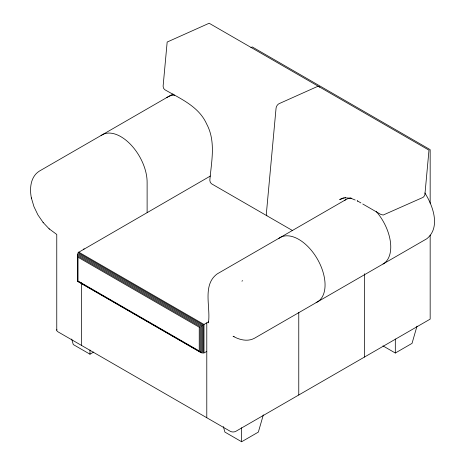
<?xml version="1.0" encoding="UTF-8"?>
<svg xmlns="http://www.w3.org/2000/svg" width="465" height="465" viewBox="0 0 465 465"><rect width="100%" height="100%" fill="white"/><g stroke="black" fill="none" stroke-linecap="round" stroke-linejoin="round"><path stroke-width="0.7" d="M263.324 414.867L258.348 432.101L241.631 441.75L224.921 432.101L223.328 426.585M417 326.139L412.031 343.373L395.314 353.022L382.933 345.873M210.366 176.032L78.015 252.664L203.182 324.93L203.182 353.255M241.916 281.174L242.666 280.668M250.972 47.639L252.228 46.919L430.166 149.649L430.166 203.246M172.939 93.994L39.327 171.132C30.446 176.717 29.493 188.534 31.353 197.875L31.469 198.282M345.879 199.613L217.271 273.862C201.938 284.946 210.936 307.47 208.413 322.85M71.68 339.031L73.272 344.548L89.983 354.196L93.698 352.051M78.637 252.082L203.995 324.46L208.454 321.885M206.786 351.395L203.995 353.005L203.995 324.46M343.6 197.765L339.665 199.526L345.576 197.608L344.821 197.799L351.476 198.276L350.767 198.206L355.208 200.037M83.392 249.228L84.212 248.868M234.093 336.631L233.075 336.259C239.498 339.863 247.572 341.973 254.448 338.258L426.818 238.743C440.89 227.426 432.938 205.565 424.871 192.969M357.748 201.078L357.196 200.781L360.904 202.926M362.758 203.995L380.696 214.353L383.172 215.045L423.173 197.329L424.58 195.695L424.923 194.335L428.986 150.172L209.151 23.25L167.168 42.048L163.105 86.217L163.599 88.397L164.912 89.768C180.49 98.725 198.863 106.479 206.646 123.992C216.074 141.476 211.401 161.622 209.825 180.292L210.32 182.472L211.627 183.849L292.712 230.663M77.62 255.89L200.194 326.657L200.194 351.988M49.069 228.763L56.765 234.47L56.765 330.191M31.353 197.875L33.957 206.646L37.909 214.882L43.216 222.584M43.065 222.421L49.36 229.065M430.166 235.116L430.166 319.13L235.86 431.311A3.941 2.273 0 0 1 230.285 431.311L57.922 331.795A3.941 2.273 0 0 1 56.899 329.598M395.314 339.037L395.314 353.022M364.467 273.757L364.467 357.062M298.768 312.41L298.768 394.988M241.631 427.765L241.631 441.75M206.786 322.85L206.786 417.744M147.12 212.546L147.12 182.187A37.183 21.466 60 0 0 130.095 143.947A37.183 21.466 60 0 0 101.068 135.577M89.983 350L89.983 354.196M81.427 282.627L81.427 345.367M278.448 238.743A37.183 21.466 60 0 1 317.054 258.482A37.183 21.466 60 0 1 316.113 302.57M344.704 200.38A37.183 21.466 60 0 1 350.593 198.014M376.22 211.441A37.183 21.466 60 0 1 383.055 264.01M166.766 97.644A37.183 21.466 60 0 1 174.724 95.139M319.443 87.211A3.941 2.273 -60 0 0 317.2 86.6L279.134 103.643A3.941 2.273 -60 0 0 276.053 108.258L266.352 213.761A3.941 2.273 -60 0 0 266.945 215.783M202.229 325.477L77.62 253.535L77.62 281.22L202.229 353.162L202.229 325.477M201.211 326.064L77.486 254.634L77.486 281.296L201.211 352.732L201.211 326.064M199.241 327.203L78.015 257.215L78.015 280.994L199.241 350.982L199.241 327.203"/></g></svg>
